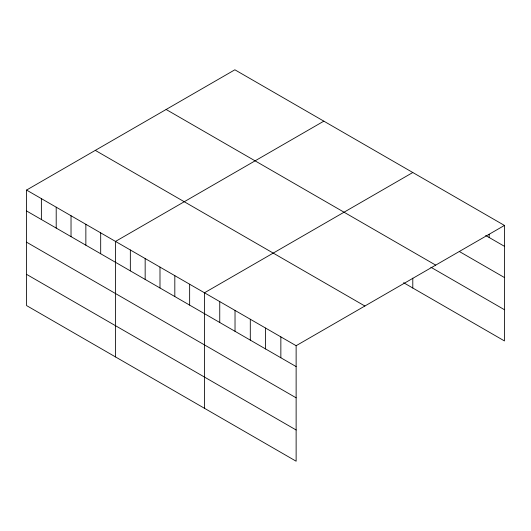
<?xml version="1.0" encoding="UTF-8"?>
<svg xmlns="http://www.w3.org/2000/svg" width="531" height="531" viewBox="0 0 531 531"><rect width="100%" height="100%" fill="white"/><g stroke="black" fill="none" stroke-linecap="round" stroke-linejoin="round"><path stroke-width="0.8" d="M26.55 190.065L296.132 345.701L296.132 461.207L26.55 305.571L26.55 190.065L234.868 69.793L504.45 225.429L504.45 340.935L403.613 282.718M323.83 121.154L115.512 241.426L115.512 356.932M412.793 172.515L204.475 292.787L204.475 408.293M296.132 345.701L504.45 225.429M485.699 235.498L504.45 246.318M459.315 251.488L504.45 277.54M166.123 109.479L435.705 265.122M430.847 267.219L504.45 309.712M95.295 150.373L364.877 306.015M26.55 210.953L296.132 366.589M26.55 242.176L296.132 397.819M26.55 274.348L296.132 429.984M489.17 234.284L489.17 237.503M412.793 278.158L412.793 288.021M280.853 336.886L280.853 357.775M265.58 328.065L265.58 348.953M250.3 319.244L250.3 340.132M235.027 310.423L235.027 331.311M219.748 301.608L219.748 322.496M189.647 284.224L189.647 305.113M174.818 275.662L174.818 296.557M159.99 267.106L159.99 287.994M145.162 258.544L145.162 279.432M130.341 249.982L130.341 270.87M100.684 232.863L100.684 253.752M85.856 224.301L85.856 245.189M71.028 215.745L71.028 236.634M56.206 207.183L56.206 228.071M41.378 198.621L41.378 219.509"/></g></svg>
